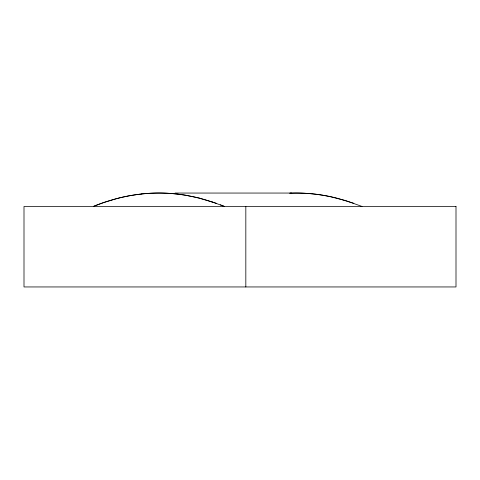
<?xml version="1.0" encoding="UTF-8"?>
<svg xmlns="http://www.w3.org/2000/svg" width="480" height="480" viewBox="0 0 480 480"><rect width="100%" height="100%" fill="white"/><g stroke="black" fill="none" stroke-linecap="round" stroke-linejoin="round"><path stroke-width="0.72" d="M130.218 195.618C117.576 197.892 105.216 201.612 93.33 206.466A271.038 223.326 -89.9 0 1 104.28 202.356L116.718 198.606A248.562 204.78 -89.8 0 1 129.15 195.816A240.558 198.234 -90 0 1 141.588 193.986M175.104 193.056L291.54 193.056M187.602 195.618L199.896 198.294L216.294 203.322M328.89 196.332L345.474 200.538L362.022 206.454M353.826 203.31L337.434 198.288A247.932 204.27 89.9 0 0 325.146 195.606A242.718 200.034 -89.8 0 0 316.95 194.34A237.204 195.474 -89.9 0 0 289.632 193.206M212.058 201.864L224.49 206.466L220.344 204.822M245.826 206.466L245.826 286.95M199.614 198.27A256.722 211.464 89.7 0 1 212.04 201.924M191.334 196.302A250.5 206.424 -90 0 1 199.626 198.186M191.322 196.368A242.808 200.076 89.9 0 0 178.89 194.322A238.872 196.818 89.8 0 0 170.604 193.476A236.664 195.006 89.5 0 0 141.582 193.938M130.224 195.666A238.302 196.422 -89.7 0 1 187.614 195.54M328.884 196.41A242.742 199.938 89.6 0 0 316.452 194.346A237.204 195.426 89.8 0 0 290.208 193.164M456 206.466L24 206.466L24 286.95L456 286.95L456 206.466"/></g></svg>
